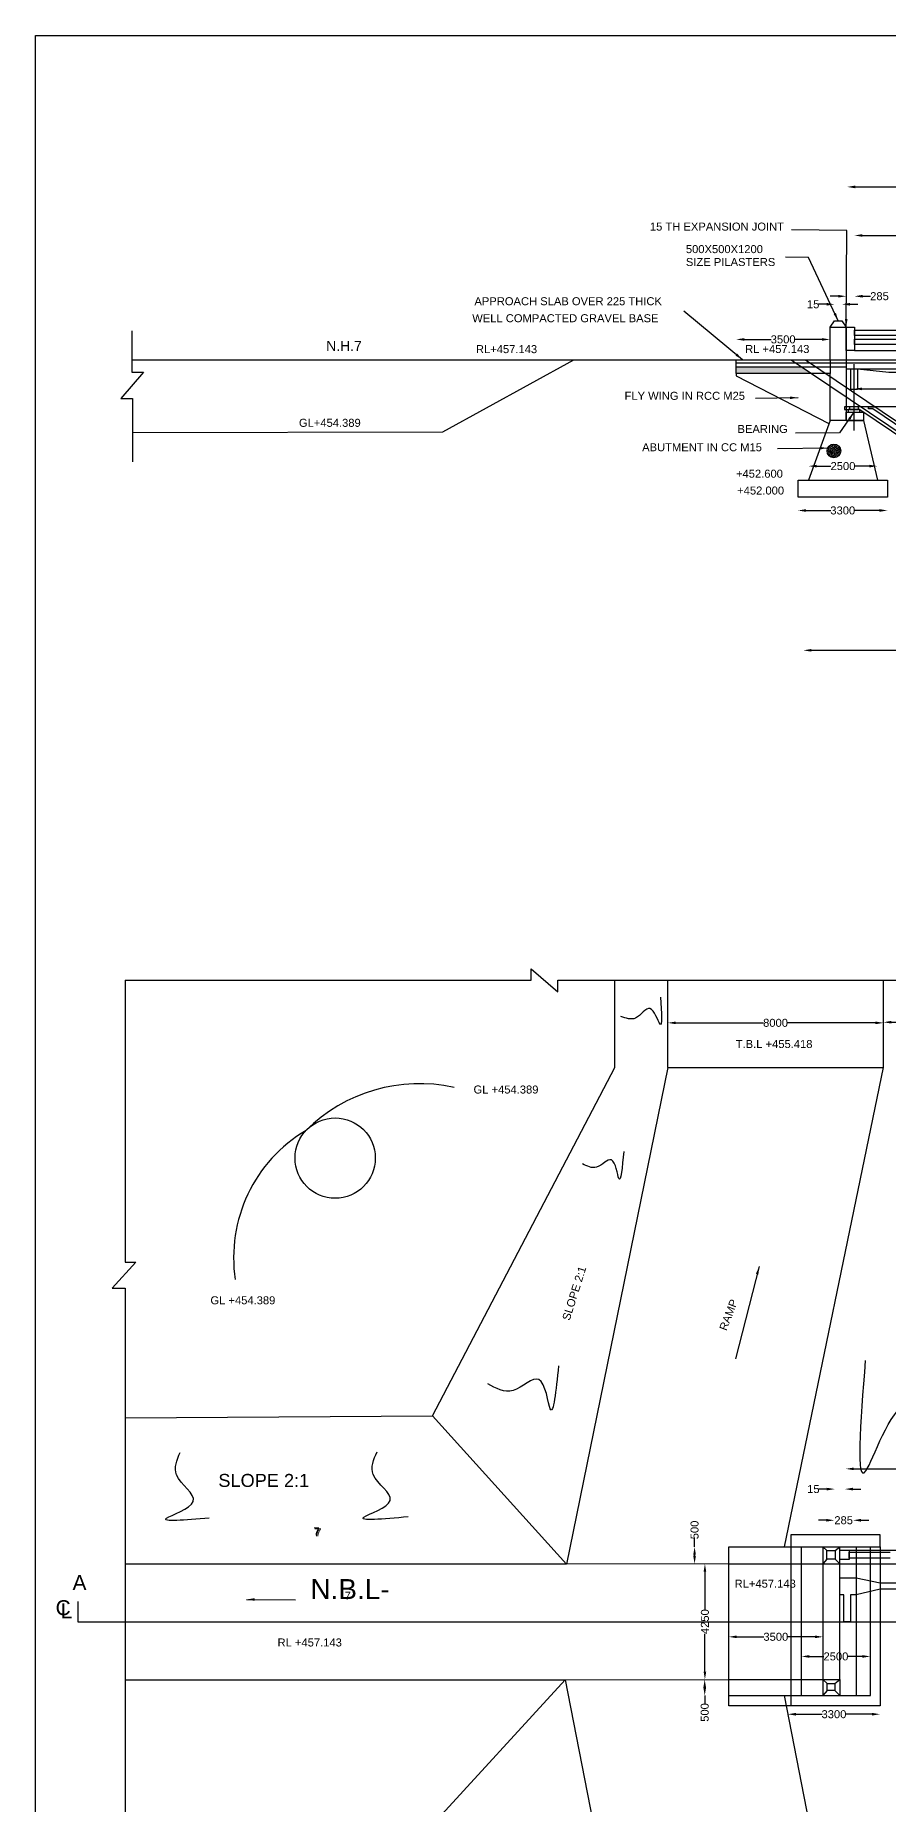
# Model space of a CAD drawing. Header units: millimetres. Extents: x -53220972 to -53198558, y 22125360 to 22140000.
# Drawn here: x -53220972 to -53216705, y 22131156 to 22140000 of the extents above; entities that cross this region are included whole.
import ezdxf

# ---------------------------------------------------------------- set-up
doc = ezdxf.new("R2010")
doc.units = ezdxf.units.MM
doc.header["$MEASUREMENT"] = 0
for name, color, linetype in [('DIMENSION', 7, 'Continuous'), ('DRAWING', 2, 'Continuous'), ('TEXT', 7, 'Continuous')]:
    doc.layers.add(name, color=color, linetype=linetype)
doc.styles.get("Standard").update_dxf_attribs({"font": 'arial.ttf', "height": 40})
doc.dimstyles.get("Standard").update_dxf_attribs({"dimtxt": 40, "dimasz": 40, "dimexe": 0.18, "dimexo": 0.0625, "dimgap": 0.09, "dimtad": 0, "dimdec": 0, "dimzin": 0, "dimdsep": 46, "dimtxsty": 'Standard', "dimcen": 0.09, "dimse1": 1, "dimse2": 1, "dimadec": 0, "dimazin": 0, "dimtfac": 1, "dimtdec": 0, "dimtofl": 0, "dimtmove": 0, "dimatfit": 3, "dimfxl": 1, "dimtolj": 1, "dimtzin": 0, "dimarcsym": 0})
pattern_1 = [(50, (0, 0), (7.172601826, -0.6275213498), [0.75, -8.25]), (355, (0, 0), (-1.3875133361, 7.521921337), [0.6, -6.6]), (100.45144446, (0.598, -0.052), (5.7850884673, 6.8943999097), [0.63740192, -7.01142112]), (46.1842, (0, 2), (10.6724133067, -1.6551928079), [1.125, -12.375]), (96.63563549, (0.889, 1.862), (9.3466194567, 9.7411860077), [0.95610342, -10.5171376]), (351.18416399, (0, 2), (9.3466194505, 9.7411860027), [0.9, -9.90000001]), (21, (1, 1.5), (5.9690705212, -4.02618890665), [0.75, -8.25]), (326, (1, 1.5), (2.4331533192, 7.2515004505), [0.6, -6.6]), (71.45144474, (1.4974, 1.1645), (8.4022237673, 3.2253115281), [0.6374019, -7.01142112]), (37.5, (0, 0), (0.12159855317, 3.32893853831), [0, -6.52, 0, -6.7, 0, -6.625]), (7.5, (0, 0), (2.63069537442, 3.94411711882), [0, -3.82, 0, -6.37, 0, -2.525]), (327.5, (-2.23, 0), (5.33822436172, -0.22554871734), [0, -2.5, 0, -7.8, 0, -10.35]), (317.5, (-3.23, 0), (5.83186169342, 1.00104982332), [0, -3.25, 0, -5.18, 0, -7.35])]

# ---------------------------------------------------------------- blocks, each defined once
blk = doc.blocks.new('*D54')
at = {"layer": 'Defpoints', "color": 0, "transparency": 16777216}
for p in [(-53216912.7, 22139223.3), (-53212648.3, 22139242.9), (-53212648.3, 22139218.1)]:
    blk.add_point(p, dxfattribs=at)
at = {"layer": 'TEXT', "color": 0, "lineweight": -2, "transparency": 16777216}
for p, q in [((-53216872.7, 22139242.9), (-53214855.8, 22139242.9)), ((-53212688.3, 22139242.9), (-53214705.2, 22139242.9))]:
    blk.add_line(p, q, dxfattribs=at)
at = {"layer": 'TEXT', "color": 0, "transparency": 16777216}
for points in [[(-53216872.7, 22139249.5), (-53216872.7, 22139236.2), (-53216912.7, 22139242.9)], [(-53212688.3, 22139249.5), (-53212688.3, 22139236.2), (-53212648.3, 22139242.9)]]:
    blk.add_solid(points, dxfattribs=at)
at = {"layer": 'TEXT', "color": 0, "transparency": 16777216, "insert": (-53214780.5, 22139242.9), "char_height": 40, "attachment_point": 5}
blk.add_mtext('\\A1;32000', dxfattribs=at)
blk = doc.blocks.new('*D57')
at = {"layer": 'Defpoints', "color": 0, "transparency": 16777216}
for p in [(-53216876.6, 22139000.1), (-53216876.6, 22138993.1), (-53214884.5, 22138993.4)]:
    blk.add_point(p, dxfattribs=at)
at = {"layer": 'TEXT', "color": 0, "lineweight": -2, "transparency": 16777216}
for p, q in [((-53216836.6, 22139000.1), (-53215953.9, 22139000.1)), ((-53214924.5, 22139000.1), (-53215807.1, 22139000.1))]:
    blk.add_line(p, q, dxfattribs=at)
at = {"layer": 'TEXT', "color": 0, "transparency": 16777216}
for points in [[(-53216836.6, 22139006.8), (-53216836.6, 22138993.5), (-53216876.6, 22139000.1)], [(-53214924.5, 22139006.8), (-53214924.5, 22138993.5), (-53214884.5, 22139000.1)]]:
    blk.add_solid(points, dxfattribs=at)
at = {"layer": 'TEXT', "color": 0, "transparency": 16777216, "insert": (-53215880.5, 22139000.1), "char_height": 40, "attachment_point": 5}
blk.add_mtext('\\A1;15400', dxfattribs=at)
blk = doc.blocks.new('*D58')
at = {"layer": 'Defpoints', "color": 0, "transparency": 16777216}
for p in [(-53216876, 22138696.4), (-53216917.8, 22138542.2), (-53216876, 22138542.2)]:
    blk.add_point(p, dxfattribs=at)
at = {"layer": 'TEXT', "color": 0, "lineweight": -2, "transparency": 16777216}
for p, q in [((-53216957.8, 22138696.4), (-53216997.8, 22138696.4)), ((-53216836, 22138696.4), (-53216796, 22138696.4))]:
    blk.add_line(p, q, dxfattribs=at)
at = {"layer": 'TEXT', "color": 0, "transparency": 16777216}
for points in [[(-53216957.8, 22138703.1), (-53216957.8, 22138689.7), (-53216917.8, 22138696.4)], [(-53216836, 22138703.1), (-53216836, 22138689.7), (-53216876, 22138696.4)]]:
    blk.add_solid(points, dxfattribs=at)
at = {"layer": 'TEXT', "color": 0, "transparency": 16777216, "insert": (-53216751.2, 22138696.4), "char_height": 40, "attachment_point": 5}
blk.add_mtext('\\A1;285', dxfattribs=at)
blk = doc.blocks.new('*D59')
at = {"layer": 'Defpoints', "color": 0, "transparency": 16777216}
for p in [(-53216975.9, 22138656.1), (-53216975.9, 22138573.3), (-53216938.8, 22138573.3)]:
    blk.add_point(p, dxfattribs=at)
at = {"layer": 'TEXT', "color": 0, "lineweight": -2, "transparency": 16777216}
for p, q in [((-53217015.9, 22138656.1), (-53217055.9, 22138656.1)), ((-53216898.8, 22138656.1), (-53216858.8, 22138656.1))]:
    blk.add_line(p, q, dxfattribs=at)
at = {"layer": 'TEXT', "color": 0, "transparency": 16777216}
for points in [[(-53217015.9, 22138662.8), (-53217015.9, 22138649.4), (-53216975.9, 22138656.1)], [(-53216898.8, 22138662.8), (-53216898.8, 22138649.4), (-53216938.8, 22138656.1)]]:
    blk.add_solid(points, dxfattribs=at)
at = {"layer": 'TEXT', "color": 0, "transparency": 16777216, "insert": (-53217083, 22138656.1), "char_height": 40, "attachment_point": 5}
blk.add_mtext('\\A1;15', dxfattribs=at)
blk = doc.blocks.new('*D60')
at = {"layer": 'Defpoints', "color": 0, "transparency": 16777216}
for p in [(-53216998.5, 22138480.5), (-53217467.4, 22138379.2), (-53216998.5, 22138379.2)]:
    blk.add_point(p, dxfattribs=at)
at = {"layer": 'TEXT', "color": 0, "lineweight": -2, "transparency": 16777216}
for p, q in [((-53217427.4, 22138480.5), (-53217292.7, 22138480.5)), ((-53217038.5, 22138480.5), (-53217173.2, 22138480.5))]:
    blk.add_line(p, q, dxfattribs=at)
at = {"layer": 'TEXT', "color": 0, "transparency": 16777216}
for points in [[(-53217427.4, 22138487.1), (-53217427.4, 22138473.8), (-53217467.4, 22138480.5)], [(-53217038.5, 22138487.1), (-53217038.5, 22138473.8), (-53216998.5, 22138480.5)]]:
    blk.add_solid(points, dxfattribs=at)
at = {"layer": 'TEXT', "color": 0, "transparency": 16777216, "insert": (-53217233, 22138480.5), "char_height": 40, "attachment_point": 5}
blk.add_mtext('\\A1;3500', dxfattribs=at)
blk = doc.blocks.new('*D61')
at = {"layer": 'Defpoints', "color": 0, "transparency": 16777216}
for p in [(-53216878.8, 22138230.5), (-53216199.3, 22138233.2), (-53216199.3, 22138230.5)]:
    blk.add_point(p, dxfattribs=at)
at = {"layer": 'TEXT', "color": 0, "lineweight": -2, "transparency": 16777216}
for p, q in [((-53216838.8, 22138233.2), (-53216598.8, 22138233.2)), ((-53216239.3, 22138233.2), (-53216479.2, 22138233.2))]:
    blk.add_line(p, q, dxfattribs=at)
at = {"layer": 'TEXT', "color": 0, "transparency": 16777216}
for points in [[(-53216838.8, 22138239.8), (-53216838.8, 22138226.5), (-53216878.8, 22138233.2)], [(-53216239.3, 22138239.8), (-53216239.3, 22138226.5), (-53216199.3, 22138233.2)]]:
    blk.add_solid(points, dxfattribs=at)
at = {"layer": 'TEXT', "color": 0, "transparency": 16777216, "insert": (-53216539, 22138233.2), "char_height": 40, "attachment_point": 5}
blk.add_mtext('\\A1;5133', dxfattribs=at)
blk = doc.blocks.new('*D76')
at = {"layer": 'Defpoints', "color": 0, "transparency": 16777216}
for p in [(-53217131.8, 22136935.9), (-53215662.7, 22136943), (-53215662.7, 22136926.4)]:
    blk.add_point(p, dxfattribs=at)
at = {"layer": 'TEXT', "color": 0, "lineweight": -2, "transparency": 16777216}
for p, q in [((-53217091.8, 22136926.4), (-53216457.1, 22136926.4)), ((-53215702.7, 22136926.4), (-53216337.4, 22136926.4))]:
    blk.add_line(p, q, dxfattribs=at)
at = {"layer": 'TEXT', "color": 0, "transparency": 16777216}
for points in [[(-53217091.8, 22136933.1), (-53217091.8, 22136919.8), (-53217131.8, 22136926.4)], [(-53215702.7, 22136933.1), (-53215702.7, 22136919.8), (-53215662.7, 22136926.4)]]:
    blk.add_solid(points, dxfattribs=at)
at = {"layer": 'TEXT', "color": 0, "transparency": 16777216, "insert": (-53216397.3, 22136926.4), "char_height": 40, "attachment_point": 5}
blk.add_mtext('\\A1;9488', dxfattribs=at)
blk = doc.blocks.new('*D78')
at = {"layer": 'Defpoints', "color": 0, "transparency": 16777216}
for p in [(-53217105.9, 22137847.2), (-53217105.9, 22137776.8), (-53216761.6, 22137776.8)]:
    blk.add_point(p, dxfattribs=at)
at = {"layer": 'TEXT', "color": 0, "lineweight": -2, "transparency": 16777216}
for p, q in [((-53217065.9, 22137847.2), (-53216993.8, 22137847.2)), ((-53216801.6, 22137847.2), (-53216873.7, 22137847.2))]:
    blk.add_line(p, q, dxfattribs=at)
at = {"layer": 'TEXT', "color": 0, "transparency": 16777216}
for points in [[(-53217065.9, 22137853.9), (-53217065.9, 22137840.5), (-53217105.9, 22137847.2)], [(-53216801.6, 22137853.9), (-53216801.6, 22137840.5), (-53216761.6, 22137847.2)]]:
    blk.add_solid(points, dxfattribs=at)
at = {"layer": 'TEXT', "color": 0, "transparency": 16777216, "insert": (-53216933.8, 22137847.2), "char_height": 40, "attachment_point": 5}
blk.add_mtext('\\A1;2500', dxfattribs=at)
blk = doc.blocks.new('*D79')
at = {"layer": 'Defpoints', "color": 0, "transparency": 16777216}
for p in [(-53217158.6, 22137692.7), (-53216711.2, 22137692.7), (-53216711.2, 22137625.4)]:
    blk.add_point(p, dxfattribs=at)
at = {"layer": 'TEXT', "color": 0, "lineweight": -2, "transparency": 16777216}
for p, q in [((-53217118.6, 22137625.4), (-53216994.7, 22137625.4)), ((-53216751.2, 22137625.4), (-53216875.2, 22137625.4))]:
    blk.add_line(p, q, dxfattribs=at)
at = {"layer": 'TEXT', "color": 0, "transparency": 16777216}
for points in [[(-53217118.6, 22137632.1), (-53217118.6, 22137618.7), (-53217158.6, 22137625.4)], [(-53216751.2, 22137632.1), (-53216751.2, 22137618.7), (-53216711.2, 22137625.4)]]:
    blk.add_solid(points, dxfattribs=at)
at = {"layer": 'TEXT', "color": 0, "transparency": 16777216, "insert": (-53216934.9, 22137625.4), "char_height": 40, "attachment_point": 5}
blk.add_mtext('\\A1;3300', dxfattribs=at)
blk = doc.blocks.new('*D107')
at = {"layer": 'Defpoints', "color": 0, "transparency": 16777216}
for p in [(-53216919.5, 22132838.5), (-53216919.5, 22132834.8), (-53214877.5, 22132836.5)]:
    blk.add_point(p, dxfattribs=at)
at = {"layer": 'DIMENSION', "color": 0, "lineweight": -2, "transparency": 16777216}
for p, q in [((-53216879.5, 22132834.8), (-53215971.9, 22132834.8)), ((-53214917.5, 22132834.8), (-53215825.1, 22132834.8))]:
    blk.add_line(p, q, dxfattribs=at)
at = {"layer": 'DIMENSION', "color": 0, "transparency": 16777216}
for points in [[(-53216879.5, 22132841.5), (-53216879.5, 22132828.1), (-53216919.5, 22132834.8)], [(-53214917.5, 22132841.5), (-53214917.5, 22132828.1), (-53214877.5, 22132834.8)]]:
    blk.add_solid(points, dxfattribs=at)
at = {"layer": 'DIMENSION', "color": 0, "transparency": 16777216, "insert": (-53215898.5, 22132834.8), "char_height": 40, "attachment_point": 5}
blk.add_mtext('\\A1;15400', dxfattribs=at)
blk = doc.blocks.new('*D108')
at = {"layer": 'Defpoints', "color": 0, "transparency": 16777216}
for p in [(-53216974.8, 22132733.7), (-53216974.8, 22132733.7), (-53216924.4, 22132732.9)]:
    blk.add_point(p, dxfattribs=at)
at = {"layer": 'DIMENSION', "color": 0, "lineweight": -2, "transparency": 16777216}
for p, q in [((-53217014.8, 22132733.7), (-53217054.8, 22132733.7)), ((-53216884.4, 22132733.7), (-53216844.4, 22132733.7))]:
    blk.add_line(p, q, dxfattribs=at)
at = {"layer": 'DIMENSION', "color": 0, "transparency": 16777216}
for points in [[(-53217014.8, 22132740.3), (-53217014.8, 22132727), (-53216974.8, 22132733.7)], [(-53216884.4, 22132740.3), (-53216884.4, 22132727), (-53216924.4, 22132733.7)]]:
    blk.add_solid(points, dxfattribs=at)
at = {"layer": 'DIMENSION', "color": 0, "transparency": 16777216, "insert": (-53217081.9, 22132733.7), "char_height": 40, "attachment_point": 5}
blk.add_mtext('\\A1;15', dxfattribs=at)
blk = doc.blocks.new('*D109')
at = {"layer": 'Defpoints', "color": 0, "transparency": 16777216}
for p in [(-53216976.5, 22132688.9), (-53216884.3, 22132687.7), (-53216884.3, 22132577.8)]:
    blk.add_point(p, dxfattribs=at)
at = {"layer": 'DIMENSION', "color": 0, "lineweight": -2, "transparency": 16777216}
for p, q in [((-53217016.5, 22132577.8), (-53217056.5, 22132577.8)), ((-53216844.3, 22132577.8), (-53216804.3, 22132577.8))]:
    blk.add_line(p, q, dxfattribs=at)
at = {"layer": 'DIMENSION', "color": 0, "transparency": 16777216}
for points in [[(-53217016.5, 22132584.5), (-53217016.5, 22132571.1), (-53216976.5, 22132577.8)], [(-53216844.3, 22132584.5), (-53216844.3, 22132571.1), (-53216884.3, 22132577.8)]]:
    blk.add_solid(points, dxfattribs=at)
at = {"layer": 'DIMENSION', "color": 0, "transparency": 16777216, "insert": (-53216930.4, 22132577.8), "char_height": 40, "attachment_point": 5}
blk.add_mtext('\\A1;285', dxfattribs=at)
blk = doc.blocks.new('*D110')
at = {"layer": 'Defpoints', "color": 0, "transparency": 16777216}
for p in [(-53217675.8, 22132445.3), (-53217504.8, 22132445.3), (-53217504.8, 22132360.3)]:
    blk.add_point(p, dxfattribs=at)
at = {"layer": 'DIMENSION', "color": 0, "lineweight": -2, "transparency": 16777216}
for p, q in [((-53217675.8, 22132445.3), (-53217675.8, 22132485.3)), ((-53217675.8, 22132400.3), (-53217675.8, 22132405.3))]:
    blk.add_line(p, q, dxfattribs=at)
at = {"layer": 'DIMENSION', "color": 0, "transparency": 16777216}
for points in [[(-53217682.5, 22132405.3), (-53217669.2, 22132405.3), (-53217675.8, 22132445.3)], [(-53217682.5, 22132400.3), (-53217669.2, 22132400.3), (-53217675.8, 22132360.3)]]:
    blk.add_solid(points, dxfattribs=at)
at = {"layer": 'DIMENSION', "color": 0, "transparency": 16777216, "insert": (-53217675.8, 22132529.5), "char_height": 40, "attachment_point": 5, "rotation": 90}
blk.add_mtext('\\A1;500', dxfattribs=at)
blk = doc.blocks.new('*D111')
at = {"layer": 'Defpoints', "color": 0, "transparency": 16777216}
for p in [(-53217504.8, 22132360.3), (-53217624.1, 22131781.8), (-53217504.8, 22131781.8)]:
    blk.add_point(p, dxfattribs=at)
at = {"layer": 'DIMENSION', "color": 0, "lineweight": -2, "transparency": 16777216}
for p, q in [((-53217624.1, 22132320.3), (-53217624.1, 22132131.6)), ((-53217624.1, 22131821.8), (-53217624.1, 22132010.5))]:
    blk.add_line(p, q, dxfattribs=at)
at = {"layer": 'DIMENSION', "color": 0, "transparency": 16777216}
for points in [[(-53217630.8, 22132320.3), (-53217617.4, 22132320.3), (-53217624.1, 22132360.3)], [(-53217630.8, 22131821.8), (-53217617.4, 22131821.8), (-53217624.1, 22131781.8)]]:
    blk.add_solid(points, dxfattribs=at)
at = {"layer": 'DIMENSION', "color": 0, "transparency": 16777216, "insert": (-53217624.1, 22132071.1), "char_height": 40, "attachment_point": 5, "rotation": 90}
blk.add_mtext('\\A1;4250', dxfattribs=at)
blk = doc.blocks.new('*D112')
at = {"layer": 'Defpoints', "color": 0, "transparency": 16777216}
for p in [(-53217504.8, 22131781.8), (-53217625.2, 22131701.3), (-53217504.8, 22131701.3)]:
    blk.add_point(p, dxfattribs=at)
at = {"layer": 'DIMENSION', "color": 0, "lineweight": -2, "transparency": 16777216}
for p, q in [((-53217625.2, 22131741.8), (-53217625.2, 22131741.3)), ((-53217625.2, 22131701.3), (-53217625.2, 22131661.3))]:
    blk.add_line(p, q, dxfattribs=at)
at = {"layer": 'DIMENSION', "color": 0, "transparency": 16777216}
for points in [[(-53217631.9, 22131741.8), (-53217618.5, 22131741.8), (-53217625.2, 22131781.8)], [(-53217631.9, 22131741.3), (-53217618.5, 22131741.3), (-53217625.2, 22131701.3)]]:
    blk.add_solid(points, dxfattribs=at)
at = {"layer": 'DIMENSION', "color": 0, "transparency": 16777216, "insert": (-53217625.2, 22131617.1), "char_height": 40, "attachment_point": 5, "rotation": 90}
blk.add_mtext('\\A1;500', dxfattribs=at)
blk = doc.blocks.new('*D113')
at = {"layer": 'Defpoints', "color": 0, "transparency": 16777216}
for p in [(-53217209.2, 22131608.9), (-53216748.6, 22131610.1), (-53216748.6, 22131608.2)]:
    blk.add_point(p, dxfattribs=at)
at = {"layer": 'DIMENSION', "color": 0, "lineweight": -2, "transparency": 16777216}
for p, q in [((-53217169.2, 22131608.2), (-53217038.6, 22131608.2)), ((-53216788.6, 22131608.2), (-53216919.2, 22131608.2))]:
    blk.add_line(p, q, dxfattribs=at)
at = {"layer": 'DIMENSION', "color": 0, "transparency": 16777216}
for points in [[(-53217169.2, 22131614.9), (-53217169.2, 22131601.6), (-53217209.2, 22131608.2)], [(-53216788.6, 22131614.9), (-53216788.6, 22131601.6), (-53216748.6, 22131608.2)]]:
    blk.add_solid(points, dxfattribs=at)
at = {"layer": 'DIMENSION', "color": 0, "transparency": 16777216, "insert": (-53216978.9, 22131608.2), "char_height": 40, "attachment_point": 5}
blk.add_mtext('\\A1;3300', dxfattribs=at)
blk = doc.blocks.new('*D114')
at = {"layer": 'Defpoints', "color": 0, "transparency": 16777216}
for p in [(-53217141.4, 22131888), (-53216796.9, 22131897.1), (-53216796.9, 22131888)]:
    blk.add_point(p, dxfattribs=at)
at = {"layer": 'DIMENSION', "color": 0, "lineweight": -2, "transparency": 16777216}
for p, q in [((-53217101.4, 22131897.1), (-53217029.2, 22131897.1)), ((-53216836.9, 22131897.1), (-53216909.1, 22131897.1))]:
    blk.add_line(p, q, dxfattribs=at)
at = {"layer": 'DIMENSION', "color": 0, "transparency": 16777216}
for points in [[(-53217101.4, 22131903.8), (-53217101.4, 22131890.4), (-53217141.4, 22131897.1)], [(-53216836.9, 22131903.8), (-53216836.9, 22131890.4), (-53216796.9, 22131897.1)]]:
    blk.add_solid(points, dxfattribs=at)
at = {"layer": 'DIMENSION', "color": 0, "transparency": 16777216, "insert": (-53216969.1, 22131897.1), "char_height": 40, "attachment_point": 5}
blk.add_mtext('\\A1;2500', dxfattribs=at)
blk = doc.blocks.new('*D115')
at = {"layer": 'Defpoints', "color": 0, "transparency": 16777216}
for p in [(-53217504.8, 22131995.2), (-53217504.8, 22131995.2), (-53217034.4, 22131995.2)]:
    blk.add_point(p, dxfattribs=at)
at = {"layer": 'DIMENSION', "color": 0, "lineweight": -2, "transparency": 16777216}
for p, q in [((-53217464.8, 22131995.2), (-53217329.3, 22131995.2)), ((-53217074.4, 22131995.2), (-53217209.8, 22131995.2))]:
    blk.add_line(p, q, dxfattribs=at)
at = {"layer": 'DIMENSION', "color": 0, "transparency": 16777216}
for points in [[(-53217464.8, 22132001.9), (-53217464.8, 22131988.5), (-53217504.8, 22131995.2)], [(-53217074.4, 22132001.9), (-53217074.4, 22131988.5), (-53217034.4, 22131995.2)]]:
    blk.add_solid(points, dxfattribs=at)
at = {"layer": 'DIMENSION', "color": 0, "transparency": 16777216, "insert": (-53217269.6, 22131995.2), "char_height": 40, "attachment_point": 5}
blk.add_mtext('\\A1;3500', dxfattribs=at)
blk = doc.blocks.new('*D126')
at = {"layer": 'Defpoints', "color": 0, "transparency": 16777216}
for p in [(-53217810.2, 22135059), (-53216731.7, 22135064.2), (-53216731.7, 22135059)]:
    blk.add_point(p, dxfattribs=at)
at = {"layer": 'DIMENSION', "color": 0, "lineweight": -2, "transparency": 16777216}
for p, q in [((-53217770.2, 22135064.2), (-53217330.7, 22135064.2)), ((-53216771.7, 22135064.2), (-53217211.2, 22135064.2))]:
    blk.add_line(p, q, dxfattribs=at)
at = {"layer": 'DIMENSION', "color": 0, "transparency": 16777216}
for points in [[(-53217770.2, 22135070.9), (-53217770.2, 22135057.6), (-53217810.2, 22135064.2)], [(-53216771.7, 22135070.9), (-53216771.7, 22135057.6), (-53216731.7, 22135064.2)]]:
    blk.add_solid(points, dxfattribs=at)
at = {"layer": 'DIMENSION', "color": 0, "transparency": 16777216, "insert": (-53217271, 22135064.2), "char_height": 40, "attachment_point": 5}
blk.add_mtext('\\A1;8000', dxfattribs=at)
blk = doc.blocks.new('*D127')
at = {"layer": 'Defpoints', "color": 0, "transparency": 16777216}
for p in [(-53216731.7, 22135059), (-53215691.3, 22135067.3), (-53215691.3, 22135059)]:
    blk.add_point(p, dxfattribs=at)
at = {"layer": 'DIMENSION', "color": 0, "lineweight": -2, "transparency": 16777216}
for p, q in [((-53216691.7, 22135067.3), (-53216271.4, 22135067.3)), ((-53215731.3, 22135067.3), (-53216151.6, 22135067.3))]:
    blk.add_line(p, q, dxfattribs=at)
at = {"layer": 'DIMENSION', "color": 0, "transparency": 16777216}
for points in [[(-53216691.7, 22135074), (-53216691.7, 22135060.7), (-53216731.7, 22135067.3)], [(-53215731.3, 22135074), (-53215731.3, 22135060.7), (-53215691.3, 22135067.3)]]:
    blk.add_solid(points, dxfattribs=at)
at = {"layer": 'DIMENSION', "color": 0, "transparency": 16777216, "insert": (-53216211.5, 22135067.3), "char_height": 40, "attachment_point": 5}
blk.add_mtext('\\A1;6900', dxfattribs=at)

msp = doc.modelspace()

# ---------------------------------------------------------------- hatches: boundary and pattern name
at = {"layer": 'DIMENSION'}
h = msp.add_hatch(dxfattribs=at)
h.set_pattern_fill('AR-CONC', color=0)
h.set_pattern_definition(pattern_1)
h.paths.add_polyline_path([(-53212557, 22137948.5, 1), (-53212615.6, 22137948.5, 1)])
h.paths.add_polyline_path([(-53212106.9, 22138341.1), (-53212438.1, 22138341.1), (-53212490.9, 22138306), (-53212106.9, 22138306)])
h.paths.add_polyline_path([(-53217137.7, 22138342.6), (-53217467.4, 22138342.6), (-53217467.4, 22138309.9), (-53217089.2, 22138309.9)])
h.paths.add_polyline_path([(-53214892.4, 22137251.3, 1), (-53214834.4, 22137251.3, 1)])
h = msp.add_hatch(dxfattribs=at)
h.set_pattern_fill('AR-CONC', color=0)
h.set_pattern_definition(pattern_1)
h.paths.add_polyline_path([(-53217013.1, 22137923.2, 1), (-53216945.2, 22137923.2, 1)])

# ---------------------------------------------------------------- linework, layer by layer
at = {"layer": 'DIMENSION', "color": 0}
msp.add_lwpolyline([(-53198575, 22125360.4), (-53220972.3, 22125360.4), (-53220972.3, 22140000.3), (-53198575, 22140000.3)], close=True, dxfattribs=at)
at = {"layer": 'DRAWING', "color": 0}
for points in [[(-53216998.5, 22138379.2), (-53216998.5, 22138542.2), (-53216975.9, 22138573.3), (-53216938.8, 22138573.3)], [(-53216938.8, 22138573.3), (-53216917.8, 22138542.2), (-53216917.8, 22138074.5), (-53216998.5, 22138074.5), (-53216998.5, 22138309.9)], [(-53220489.7, 22138523.7), (-53220489.7, 22138317.4), (-53220431.4, 22138317.4), (-53220544.9, 22138184.6), (-53220486.6, 22138184.6), (-53220486.6, 22137869.3)], [(-53216998.5, 22138542.2), (-53216875.8, 22138542.2)], [(-53220489.7, 22138379.2), (-53209496.8, 22138379.2)], [(-53220486.6, 22138015.1), (-53218935.4, 22138018.2), (-53218278.9, 22138379.2)], [(-53217467.4, 22138363.1), (-53212106.9, 22138363.1), (-53212106.9, 22138379.2)], [(-53217192.2, 22138379.2), (-53215727.2, 22137393.5), (-53213862.8, 22137393.5), (-53212380.8, 22138379.2)], [(-53217121.4, 22138379.2), (-53215659.3, 22137393.5)], [(-53216876, 22138424.4), (-53212656.4, 22138424.4)], [(-53216917.8, 22138342.6), (-53217467.4, 22138342.6)], [(-53217467.4, 22138309.9), (-53217467.4, 22138298.1)], [(-53217467.4, 22138298.1), (-53217003.8, 22138059.7)], [(-53216917.8, 22138333.9), (-53216216.4, 22138333.9)], [(-53216878.8, 22138356.8), (-53216878.8, 22138025.1)], [(-53216861.8, 22138333.9), (-53216703.7, 22138316.9), (-53214997.2, 22138316.9), (-53214883.9, 22138333.9)], [(-53216849, 22138130.5), (-53215731.1, 22137376.6), (-53213856.6, 22137376.6), (-53212722.6, 22138130.7), (-53212647.1, 22138130.7), (-53212647.1, 22138144.3), (-53216926.9, 22138144.3), (-53216926.9, 22138130.9), (-53216908.5, 22138130.5)], [(-53215690.3, 22137393.5), (-53216784.9, 22138132.9), (-53216806.1, 22138132.9), (-53216806.1, 22138143.6), (-53216771.9, 22138143.6)], [(-53216998.5, 22138074.5), (-53217105.9, 22137776.8)], [(-53216917.8, 22138074.5), (-53216831.4, 22138074.5), (-53216761.6, 22137776.8)], [(-53220523.6, 22135277), (-53220523.6, 22133868.1), (-53220469.9, 22133868.1), (-53220588.3, 22133738.3), (-53220523.6, 22133738.3), (-53220523.6, 22130482.5)], [(-53220523.6, 22135277), (-53218493.2, 22135277), (-53218493.2, 22135334.9), (-53218359.5, 22135218.9), (-53218359.5, 22135277), (-53214861, 22135277), (-53214861, 22135332.6), (-53214729.4, 22135215.6), (-53214729.4, 22135277), (-53210483.6, 22135277), (-53210483.6, 22135332.4), (-53210356.6, 22135210.3), (-53210356.6, 22135277), (-53209540.7, 22135277)], [(-53218074.3, 22134841.1), (-53218074.3, 22135277)], [(-53217810.2, 22134841.1), (-53217810.2, 22135277)], [(-53217225.5, 22132445.3), (-53216731.7, 22134841.1), (-53216731.7, 22135277)], [(-53220523.6, 22133090), (-53218987.2, 22133099.8), (-53218074.3, 22134841.1)], [(-53217810.2, 22134841.1), (-53218316, 22132358.9), (-53220523.6, 22132358.9)], [(-53217810.2, 22134841.1), (-53216731.7, 22134841.1)], [(-53218987.2, 22133099.8), (-53218316, 22132358.9)], [(-53217504.8, 22131701.3), (-53216796.9, 22131701.3), (-53216796.9, 22132445.3)], [(-53217504.8, 22131781.8), (-53216949.8, 22131781.8), (-53216949.8, 22132445.3)], [(-53216747.3, 22132445.3), (-53216747.3, 22132504.3), (-53217194.8, 22132504.3), (-53217194.8, 22131649.6)], [(-53217141.4, 22131701.3), (-53217141.4, 22132445.3)], [(-53217034.4, 22132445.3), (-53217034.4, 22131701.3)], [(-53217034.4, 22132445.3), (-53217014.5, 22132426.1)], [(-53216972.6, 22132426.1), (-53216949.8, 22132445.3)], [(-53216949.8, 22132428.6), (-53212693.6, 22132428.6), (-53212693.6, 22132445.3)], [(-53216867.8, 22132445.3), (-53216867.8, 22131701.3)], [(-53217504.8, 22132360.3), (-53218316, 22132358.9)], [(-53217504.8, 22132360.3), (-53212140.4, 22132360.3)], [(-53217014.5, 22132383.4), (-53217034.4, 22132360.3)], [(-53216972.6, 22132383.4), (-53216949.8, 22132360.3)], [(-53216698.2, 22132388.4), (-53216902.6, 22132388.4), (-53216902.6, 22132419), (-53216698.2, 22132419)], [(-53216949.8, 22132290.5), (-53216867.8, 22132290.5), (-53216747.3, 22132265.4), (-53215024.1, 22132265.4), (-53214935.6, 22132291.8), (-53214717.3, 22132291.8), (-53214630.9, 22132267), (-53212897.9, 22132267), (-53212780.7, 22132291.7), (-53212693.6, 22132291.7)], [(-53212717.7, 22132070.5), (-53212751.2, 22132070.5), (-53212751.2, 22132205.8), (-53212793.9, 22132205.8), (-53212897.9, 22132231), (-53214630.2, 22132231), (-53214719, 22132203.1), (-53214907, 22132203.1), (-53215035.6, 22132233.1), (-53216747.3, 22132233.1), (-53216867.8, 22132204.7), (-53216895.7, 22132204.7), (-53216895.7, 22132070.5), (-53216928.9, 22132070.5), (-53216928.9, 22132204.7), (-53216949.8, 22132204.7)], [(-53220759.6, 22132171.6), (-53220759.6, 22132070.5), (-53209283.3, 22132070.5), (-53209283.3, 22132156.9)], [(-53220523.6, 22131780.6), (-53218322.6, 22131780.6), (-53217837.2, 22129298.4), (-53216759.6, 22129298.4)], [(-53218994.6, 22131046.3), (-53218322.6, 22131780.6)], [(-53218322.6, 22131780.6), (-53217504.8, 22131781.8)], [(-53217034.4, 22131781.8), (-53217012.2, 22131762)], [(-53216975.1, 22131762), (-53216949.8, 22131781.8)], [(-53216949.8, 22131781.8), (-53216949.8, 22131701.3)], [(-53217227.2, 22131701.3), (-53216759.6, 22129298.4), (-53216759.6, 22128872.6)], [(-53217012.2, 22131726.1), (-53217034.4, 22131701.3)], [(-53216975.1, 22131726.1), (-53216949.8, 22131701.3)]]:
    msp.add_lwpolyline(points, dxfattribs=at)
for points in [[(-53216917.8, 22138542.2), (-53216876, 22138542.2), (-53216876, 22138424.4), (-53216917.8, 22138424.4)], [(-53216876, 22138527.5), (-53216280.7, 22138527.5), (-53216280.7, 22138500.6), (-53216876, 22138500.6)], [(-53216876, 22138481.8), (-53216280.7, 22138481.8), (-53216280.7, 22138454.9), (-53216876, 22138454.9)], [(-53217467.4, 22138379.2), (-53216998.5, 22138379.2), (-53216998.5, 22138309.9), (-53217467.4, 22138309.9)], [(-53216893.9, 22138333.9), (-53216861.8, 22138333.9), (-53216861.8, 22138230.5), (-53216893.9, 22138230.5)], [(-53216831.4, 22138074.5), (-53216917.8, 22138074.5), (-53216917.8, 22138116.1), (-53216831.4, 22138116.1)], [(-53216908.5, 22138116.1), (-53216849, 22138116.1), (-53216849, 22138130.5), (-53216908.5, 22138130.5)], [(-53216901.9, 22138130.5), (-53216855.7, 22138130.5), (-53216855.7, 22138143.7), (-53216901.9, 22138143.7)], [(-53217158.6, 22137776.8), (-53216711.2, 22137776.8), (-53216711.2, 22137692.7), (-53217158.6, 22137692.7)], [(-53217504.8, 22132445.3), (-53216747.3, 22132445.3), (-53216747.3, 22131649.6), (-53217504.8, 22131649.6)], [(-53217014.5, 22132426.1), (-53216972.6, 22132426.1), (-53216972.6, 22132383.4), (-53217014.5, 22132383.4)], [(-53216949.8, 22132428.6), (-53216902.6, 22132428.6), (-53216902.6, 22132382), (-53216949.8, 22132382)], [(-53217012.2, 22131762), (-53216975.1, 22131762), (-53216975.1, 22131726.1), (-53217012.2, 22131726.1)]]:
    msp.add_lwpolyline(points, close=True, dxfattribs=at)
for centre, radius in [((-53216979.2, 22137923.2), 34), ((-53219473.1, 22134388.5), 200.8)]:
    msp.add_circle(centre, radius, dxfattribs=at)
for centre, radius, start, end in [((-53219051.2, 22133954.4), 806.1, 77.65694, 134.77988), ((-53219240.4, 22133890), 740.7, 120.73678, 188.49251)]:
    msp.add_arc(centre, radius, start, end, dxfattribs=at)
for points in [[(-53217846.9, 22135193.2), (-53217849.8, 22135058.4), (-53217899, 22135136), (-53217971.5, 22135088.2), (-53218043.9, 22135096.7)], [(-53218029.6, 22134421.4), (-53218054.7, 22134285.9), (-53218091.7, 22134379.3), (-53218165.6, 22134343.3), (-53218236.8, 22134359.8)], [(-53218356, 22133349.6), (-53218397.3, 22133134.4), (-53218455, 22133281.4), (-53218583.8, 22133226.6), (-53218709.8, 22133260.2)], [(-53216822.1, 22133376), (-53216819.5, 22132824.6), (-53216608.6, 22133162.7), (-53216272.7, 22132946.8), (-53215991.5, 22132983.2)], [(-53220103, 22132588.2), (-53220316.7, 22132588.2), (-53220182.7, 22132672.2), (-53220266.7, 22132804.8), (-53220248.4, 22132916.8)], [(-53219107.6, 22132594.7), (-53219329, 22132593.8), (-53219198.1, 22132677.4), (-53219282.8, 22132806.3), (-53219263.5, 22132919.8)]]:
    msp.add_spline(points, degree=3, dxfattribs=at)

# ---------------------------------------------------------------- texts
at = {"layer": 'TEXT', "color": 0}
for s, height, p in [('15 TH EXPANSION JOINT', 40, (-53217899.2, 22139024.5)), ('500X500X1200', 40, (-53217719.4, 22138911.9)), ('SIZE PILASTERS', 40, (-53217719.4, 22138847.6)), ('APPROACH SLAB OVER 225 THICK', 40, (-53218776.8, 22138651.4)), ('WELL COMPACTED GRAVEL BASE', 40, (-53218787.7, 22138566.4)), ('N.H.7', 50, (-53219518.2, 22138423.3)), ('RL+457.143', 40, (-53218769.2, 22138412)), ('RL +457.143', 40, (-53217423.2, 22138412.7)), ('FLY WING IN RCC M25', 40, (-53218026, 22138178.6)), ('GL+454.389', 40, (-53219654.4, 22138043.6)), ('BEARING', 40, (-53217461.3, 22138012.8)), ('ABUTMENT IN CC M15', 40, (-53217938.1, 22137921.5)), ('+452.600', 40, (-53217468.8, 22137789.3)), ('+452.000', 40, (-53217462.9, 22137705.2)), ('T.B.L +455.418', 40, (-53217470, 22134938.5)), ('GL +454.389', 40, (-53218781.2, 22134711)), ('GL +454.389', 40, (-53220096.9, 22133657.4)), ('SLOPE 2:1', 65, (-53220057.2, 22132744.5)), ('7', 40, (-53219581.5, 22132501.8)), ('7', 40, (-53219579.1, 22132497)), ('7', 40, (-53219572.3, 22132497.5)), ('A', 75, (-53220786.5, 22132229)), ('N.B.L-', 100, (-53219596.8, 22132183.9)), ('RL+457.143', 40, (-53217475.7, 22132240.8)), ('C', 75, (-53220871.3, 22132103.3)), ('7', 40, (-53219425.7, 22132180.9)), ('L', 75, (-53220846.3, 22132088.4)), ('RL +457.143', 40, (-53219761.2, 22131947))]:
    msp.add_text(s, height=height, dxfattribs=at).set_placement(p)
for s, rotation, p in [('SLOPE 2:1', 72.51074, (-53218300.9, 22133573.1)), ('RAMP', 68.98073, (-53217516.6, 22133522.2))]:
    msp.add_text(s, height=40, rotation=rotation, dxfattribs=at).set_placement(p)

# ---------------------------------------------------------------- dimensions: what is measured, and where the dimension line sits
at = {"layer": 'DIMENSION', "color": 0}
for base, p1, p2, text, picture, middle in [((-53216731.7, 22135064.2), (-53217810.2, 22135059), (-53216731.7, 22135059), '8000', '*D126', (-53217271, 22135064.2)), ((-53215691.3, 22135067.3), (-53216731.7, 22135059), (-53215691.3, 22135059), '6900', '*D127', (-53216211.5, 22135067.3)), ((-53216919.5, 22132834.8), (-53214877.5, 22132836.5), (-53216919.5, 22132838.5), '15400', '*D107', (-53215898.5, 22132834.8)), ((-53216974.8, 22132733.7), (-53216924.4, 22132732.9), (-53216974.8, 22132733.7), '15', '*D108', (-53217081.9, 22132733.7)), ((-53216884.3, 22132577.8), (-53216976.5, 22132688.9), (-53216884.3, 22132687.7), '285', '*D109', (-53216930.4, 22132577.8)), ((-53217504.8, 22131995.2), (-53217034.4, 22131995.2), (-53217504.8, 22131995.2), '3500', '*D115', (-53217269.6, 22131995.2)), ((-53216796.9, 22131897.1), (-53217141.4, 22131888), (-53216796.9, 22131888), '2500', '*D114', (-53216969.1, 22131897.1)), ((-53216748.6, 22131608.2), (-53217209.2, 22131608.9), (-53216748.6, 22131610.1), '3300', '*D113', (-53216978.9, 22131608.2))]:
    dim = msp.add_linear_dim(base=base, p1=p1, p2=p2, text=text, dimstyle='Standard', dxfattribs=at)
    dim.commit()
    dim.dimension.update_dxf_attribs({"geometry": picture, "text_midpoint": middle})
for base, p1, p2, text, picture, middle in [((-53217675.8, 22132445.3), (-53217504.8, 22132360.3), (-53217504.8, 22132445.3), '500', '*D110', (-53217675.8, 22132529.5)), ((-53217624.1, 22131781.8), (-53217504.8, 22132360.3), (-53217504.8, 22131781.8), '4250', '*D111', (-53217624.1, 22132071.1)), ((-53217625.2, 22131701.3), (-53217504.8, 22131781.8), (-53217504.8, 22131701.3), '500', '*D112', (-53217625.2, 22131617.1))]:
    dim = msp.add_linear_dim(base=base, p1=p1, p2=p2, angle=90, text=text, dimstyle='Standard', dxfattribs=at)
    dim.commit()
    dim.dimension.update_dxf_attribs({"geometry": picture, "text_midpoint": middle})
at = {"layer": 'TEXT', "color": 0}
for base, p1, p2, text, picture, middle in [((-53212648.3, 22139242.9), (-53216912.7, 22139223.3), (-53212648.3, 22139218.1), '32000', '*D54', (-53214780.5, 22139242.9)), ((-53216876.6, 22139000.1), (-53214884.5, 22138993.4), (-53216876.6, 22138993.1), '15400', '*D57', (-53215880.5, 22139000.1)), ((-53216876, 22138696.4), (-53216917.8, 22138542.2), (-53216876, 22138542.2), '285', '*D58', (-53216751.2, 22138696.4)), ((-53216975.9, 22138656.1), (-53216938.8, 22138573.3), (-53216975.9, 22138573.3), '15', '*D59', (-53217083, 22138656.1)), ((-53216998.5, 22138480.5), (-53217467.4, 22138379.2), (-53216998.5, 22138379.2), '3500', '*D60', (-53217233, 22138480.5)), ((-53216199.3, 22138233.2), (-53216878.8, 22138230.5), (-53216199.3, 22138230.5), '5133', '*D61', (-53216539, 22138233.2)), ((-53217105.9, 22137847.2), (-53216761.6, 22137776.8), (-53217105.9, 22137776.8), '2500', '*D78', (-53216933.8, 22137847.2)), ((-53216711.2, 22137625.4), (-53217158.6, 22137692.7), (-53216711.2, 22137692.7), '3300', '*D79', (-53216934.9, 22137625.4)), ((-53215662.7, 22136926.4), (-53217131.8, 22136935.9), (-53215662.7, 22136943), '9488', '*D76', (-53216397.3, 22136926.4))]:
    dim = msp.add_linear_dim(base=base, p1=p1, p2=p2, text=text, dimstyle='Standard', dxfattribs=at)
    dim.commit()
    dim.dimension.update_dxf_attribs({"geometry": picture, "text_midpoint": middle})

# ---------------------------------------------------------------- leaders
at = {"layer": 'DIMENSION', "color": 0}
for points in [[(-53216917.8, 22138542.2), (-53216915.2, 22139025.4), (-53217190.4, 22139028.2)], [(-53216957.4, 22138573.3), (-53217106.9, 22138889.7), (-53217220.5, 22138891.7)], [(-53217436.5, 22138379.2), (-53217728.8, 22138621.3)], [(-53217158.5, 22138189.3), (-53217371.8, 22138185.9)], [(-53216878.8, 22138116.1), (-53216950.5, 22138013.8), (-53217170.7, 22138012.6)], [(-53217009.9, 22137937.5), (-53217261.5, 22137933.1)], [(-53217353.1, 22133846.4), (-53217472, 22133384.3)], [(-53219915.8, 22132182.1), (-53219671.4, 22132180)]]:
    msp.add_leader(points, dimstyle='Standard', override={"dimgap": 0.09, "dimtad": 0}, dxfattribs=at)

doc.saveas('drawing.dxf')
